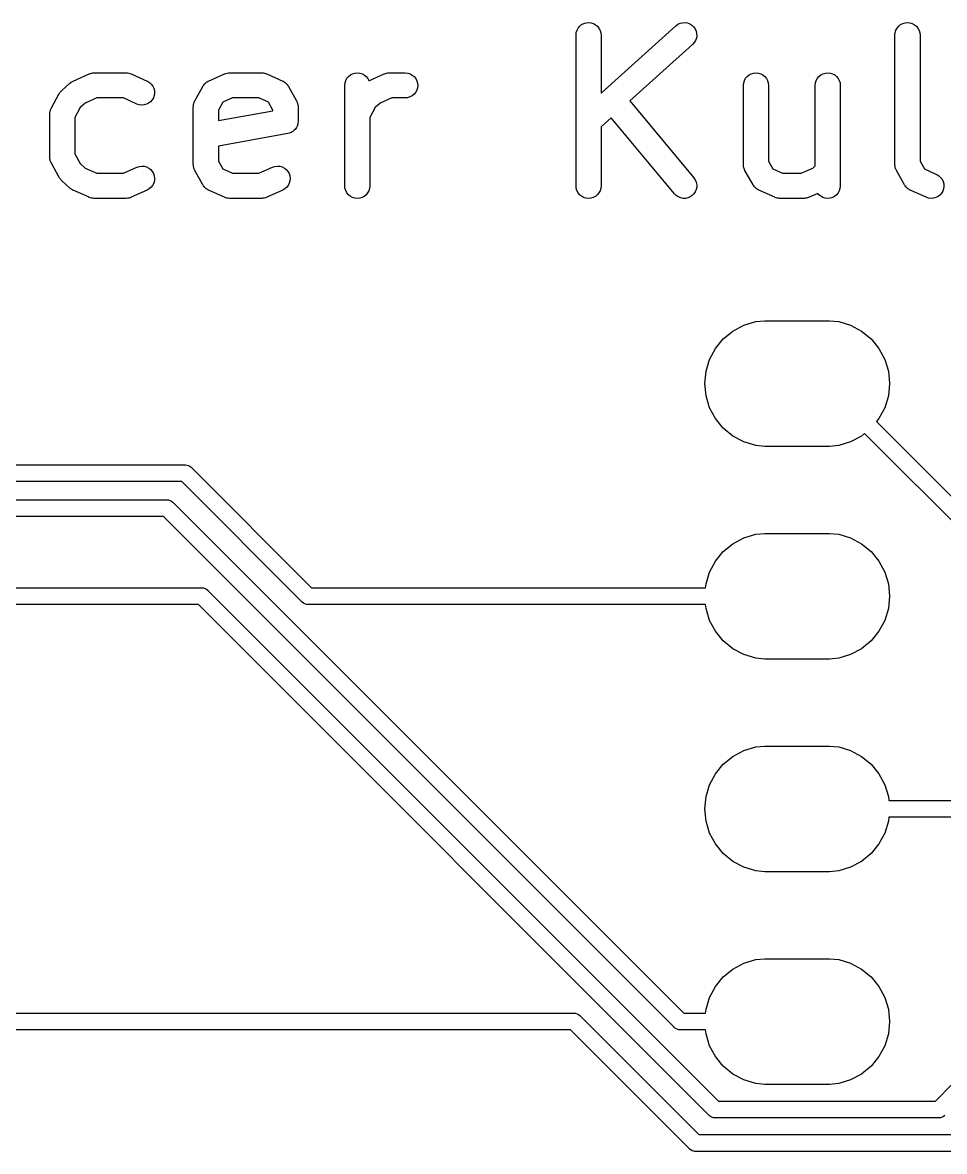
# Model space of a CAD drawing. Extents: x 69 to 174, y -100 to -50.
# Drawn here: x 141.12 to 152.13, y -63.02 to -49.54 of the extents above; entities that cross this region are included whole.
import ezdxf

# ---------------------------------------------------------------- set-up
doc = ezdxf.new("R2010")
doc.units = 0
doc.layers.add('BLACK', color=7, linetype='CONTINUOUS')

msp = doc.modelspace()

# ---------------------------------------------------------------- linework, layer by layer
at = {"layer": 'BLACK', "linetype": 'CONTINUOUS'}
for p, q in [((147.738, -49.6282), (147.752, -49.6025)), ((147.752, -49.6025), (147.771, -49.5801)), ((147.771, -49.5801), (147.793, -49.5618)), ((147.793, -49.5618), (147.819, -49.5482)), ((147.819, -49.5482), (147.847, -49.5399)), ((147.847, -49.5399), (147.877, -49.5373)), ((147.877, -49.5373), (147.906, -49.5403)), ((147.906, -49.5403), (147.934, -49.549)), ((147.934, -49.549), (147.959, -49.5629)), ((147.959, -49.5629), (147.982, -49.5816)), ((147.982, -49.5816), (148, -49.6043)), ((148, -49.6043), (148.014, -49.6301)), ((148.026, -50.3791), (148.918, -49.5758)), ((148.918, -49.5758), (148.92, -49.5744)), ((148.92, -49.5744), (148.943, -49.5574)), ((148.943, -49.5574), (148.97, -49.5453)), ((148.97, -49.5453), (148.999, -49.5386)), ((148.999, -49.5386), (149.028, -49.5376)), ((149.028, -49.5376), (149.057, -49.5423)), ((149.057, -49.5423), (149.084, -49.5525)), ((149.084, -49.5525), (149.109, -49.5678)), ((149.109, -49.5678), (149.131, -49.5877)), ((149.131, -49.5877), (149.148, -49.6114)), ((149.148, -49.6114), (149.16, -49.638)), ((151.547, -49.6282), (151.561, -49.6025)), ((151.561, -49.6025), (151.58, -49.5801)), ((151.58, -49.5801), (151.603, -49.5618)), ((151.603, -49.5618), (151.629, -49.5482)), ((151.629, -49.5482), (151.657, -49.5399)), ((151.657, -49.5399), (151.686, -49.5373)), ((151.686, -49.5373), (151.715, -49.5403)), ((151.715, -49.5403), (151.743, -49.549)), ((151.743, -49.549), (151.769, -49.5629)), ((151.769, -49.5629), (151.791, -49.5816)), ((151.791, -49.5816), (151.81, -49.6043)), ((151.81, -49.6043), (151.824, -49.6301)), ((147.726, -49.6852), (147.729, -49.6561)), ((147.726, -49.6873), (147.726, -49.6852)), ((147.726, -51.4873), (147.726, -49.6873)), ((147.729, -49.6561), (147.738, -49.6282)), ((148.014, -49.6301), (148.023, -49.6581)), ((148.023, -49.6581), (148.026, -49.6873)), ((148.026, -49.6873), (148.026, -50.3791)), ((149.164, -49.7246), (149.154, -49.7521)), ((149.16, -49.638), (149.167, -49.6664)), ((149.168, -49.6957), (149.164, -49.7246)), ((149.167, -49.6664), (149.168, -49.6957)), ((151.535, -49.6852), (151.538, -49.6561)), ((151.535, -49.6873), (151.535, -49.6852)), ((151.535, -51.2301), (151.535, -49.6873)), ((151.538, -49.6561), (151.547, -49.6282)), ((151.824, -49.6301), (151.832, -49.6581)), ((151.832, -49.6581), (151.835, -49.6873)), ((151.835, -49.6873), (151.835, -51.1913)), ((149.119, -49.7988), (148.369, -50.4736)), ((149.138, -49.7772), (149.119, -49.7988)), ((149.154, -49.7521), (149.138, -49.7772)), ((141.719, -50.2362), (141.909, -50.1505)), ((141.909, -50.1505), (141.911, -50.1497)), ((141.911, -50.1497), (141.912, -50.1492)), ((141.912, -50.1492), (141.914, -50.1486)), ((141.914, -50.1486), (141.926, -50.1448)), ((141.926, -50.1448), (141.939, -50.1407)), ((141.939, -50.1407), (141.94, -50.1405)), ((141.94, -50.1405), (141.942, -50.1401)), ((141.942, -50.1401), (141.955, -50.1388)), ((141.955, -50.1388), (141.968, -50.1373)), ((141.968, -50.1373), (141.969, -50.1374)), ((141.969, -50.1374), (141.971, -50.1373)), ((141.971, -50.1373), (142.352, -50.1373)), ((142.352, -50.1373), (142.354, -50.1373)), ((142.354, -50.1373), (142.355, -50.1375)), ((142.355, -50.1375), (142.356, -50.1374)), ((142.356, -50.1374), (142.37, -50.1391)), ((142.37, -50.1391), (142.383, -50.1406)), ((142.383, -50.1406), (142.384, -50.141)), ((142.384, -50.141), (142.386, -50.1411)), ((142.386, -50.1411), (142.398, -50.1454)), ((142.398, -50.1454), (142.411, -50.1494)), ((142.411, -50.1494), (142.412, -50.1501)), ((142.412, -50.1501), (142.413, -50.1505)), ((142.413, -50.1505), (142.604, -50.2362)), ((143.338, -50.2362), (143.528, -50.1505)), ((143.528, -50.1505), (143.53, -50.1497)), ((143.53, -50.1497), (143.531, -50.1492)), ((143.531, -50.1492), (143.533, -50.1486)), ((143.533, -50.1486), (143.545, -50.1448)), ((143.545, -50.1448), (143.558, -50.1407)), ((143.558, -50.1407), (143.559, -50.1405)), ((143.559, -50.1405), (143.561, -50.1401)), ((143.561, -50.1401), (143.574, -50.1388)), ((143.574, -50.1388), (143.587, -50.1373)), ((143.587, -50.1373), (143.588, -50.1374)), ((143.588, -50.1374), (143.59, -50.1373)), ((143.59, -50.1373), (143.971, -50.1373)), ((143.971, -50.1373), (143.973, -50.1373)), ((143.973, -50.1373), (143.974, -50.1375)), ((143.974, -50.1375), (143.976, -50.1374)), ((143.976, -50.1374), (143.989, -50.1391)), ((143.989, -50.1391), (144.002, -50.1406)), ((144.002, -50.1406), (144.003, -50.141)), ((144.003, -50.141), (144.005, -50.1411)), ((144.005, -50.1411), (144.017, -50.1454)), ((144.017, -50.1454), (144.03, -50.1494)), ((144.03, -50.1494), (144.031, -50.1501)), ((144.031, -50.1501), (144.032, -50.1505)), ((144.032, -50.1505), (144.223, -50.2362)), ((145.031, -50.1618), (145.057, -50.1482)), ((145.057, -50.1482), (145.086, -50.1399)), ((145.086, -50.1399), (145.115, -50.1373)), ((145.115, -50.1373), (145.144, -50.1403)), ((145.144, -50.1403), (145.172, -50.149)), ((145.172, -50.149), (145.197, -50.1629)), ((145.253, -50.2316), (145.433, -50.1505)), ((145.433, -50.1505), (145.435, -50.1497)), ((145.435, -50.1497), (145.436, -50.1492)), ((145.436, -50.1492), (145.437, -50.1486)), ((145.437, -50.1486), (145.45, -50.1448)), ((145.45, -50.1448), (145.463, -50.1407)), ((145.463, -50.1407), (145.464, -50.1405)), ((145.464, -50.1405), (145.465, -50.1401)), ((145.465, -50.1401), (145.479, -50.1388)), ((145.479, -50.1388), (145.492, -50.1373)), ((145.492, -50.1373), (145.493, -50.1374)), ((145.493, -50.1374), (145.495, -50.1373)), ((145.495, -50.1373), (145.685, -50.1373)), ((145.685, -50.1373), (145.687, -50.1373)), ((145.687, -50.1373), (145.716, -50.1406)), ((145.716, -50.1406), (145.744, -50.1494)), ((145.744, -50.1494), (145.77, -50.1635)), ((149.793, -50.1618), (149.819, -50.1482)), ((149.819, -50.1482), (149.847, -50.1399)), ((149.847, -50.1399), (149.877, -50.1373)), ((149.877, -50.1373), (149.906, -50.1403)), ((149.906, -50.1403), (149.934, -50.149)), ((149.934, -50.149), (149.959, -50.1629)), ((150.651, -50.1618), (150.676, -50.1482)), ((150.676, -50.1482), (150.705, -50.1399)), ((150.705, -50.1399), (150.734, -50.1373)), ((150.734, -50.1373), (150.763, -50.1403)), ((150.763, -50.1403), (150.791, -50.149)), ((150.791, -50.149), (150.817, -50.1629)), ((141.585, -50.3472), (141.68, -50.2615)), ((141.68, -50.2615), (141.682, -50.2601)), ((141.682, -50.2601), (141.688, -50.2557)), ((141.688, -50.2557), (141.693, -50.2508)), ((141.693, -50.2508), (141.7, -50.2472)), ((141.7, -50.2472), (141.705, -50.2431)), ((141.705, -50.2431), (141.712, -50.24)), ((141.712, -50.24), (141.719, -50.2362)), ((142.604, -50.2362), (142.606, -50.2371)), ((142.606, -50.2371), (142.631, -50.252)), ((142.631, -50.252), (142.653, -50.2715)), ((142.653, -50.2715), (142.67, -50.2949)), ((143.272, -50.2931), (143.279, -50.2839)), ((143.279, -50.2839), (143.286, -50.2745)), ((143.286, -50.2745), (143.288, -50.2724)), ((143.288, -50.2724), (143.29, -50.27)), ((143.29, -50.27), (143.299, -50.2624)), ((143.299, -50.2624), (143.308, -50.2544)), ((143.308, -50.2544), (143.31, -50.2528)), ((143.31, -50.2528), (143.312, -50.2508)), ((143.312, -50.2508), (143.322, -50.245)), ((143.322, -50.245), (143.332, -50.2388)), ((143.332, -50.2388), (143.335, -50.2377)), ((143.335, -50.2377), (143.338, -50.2362)), ((144.223, -50.2362), (144.225, -50.2371)), ((144.225, -50.2371), (144.227, -50.2386)), ((144.227, -50.2386), (144.23, -50.2398)), ((144.23, -50.2398), (144.24, -50.2461)), ((144.24, -50.2461), (144.25, -50.252)), ((144.25, -50.252), (144.252, -50.254)), ((144.252, -50.254), (144.255, -50.2557)), ((144.255, -50.2557), (144.263, -50.2638)), ((144.263, -50.2638), (144.272, -50.2715)), ((144.272, -50.2715), (144.274, -50.2739)), ((144.274, -50.2739), (144.276, -50.2761)), ((144.276, -50.2761), (144.282, -50.2856)), ((144.282, -50.2856), (144.289, -50.2949)), ((144.964, -50.2852), (144.967, -50.2561)), ((144.964, -50.2873), (144.964, -50.2852)), ((144.967, -50.2561), (144.976, -50.2282)), ((144.976, -50.2282), (144.99, -50.2025)), ((144.99, -50.2025), (145.009, -50.1801)), ((145.009, -50.1801), (145.031, -50.1618)), ((145.197, -50.1629), (145.22, -50.1816)), ((145.22, -50.1816), (145.239, -50.2043)), ((145.239, -50.2043), (145.252, -50.2301)), ((145.252, -50.2301), (145.253, -50.2316)), ((145.77, -50.1635), (145.792, -50.1823)), ((145.792, -50.1823), (145.811, -50.2052)), ((145.811, -50.2052), (145.824, -50.2311)), ((145.824, -50.2311), (145.832, -50.2592)), ((145.832, -50.2592), (145.835, -50.2883)), ((149.726, -50.2852), (149.729, -50.2561)), ((149.726, -50.2873), (149.726, -50.2852)), ((149.729, -50.2561), (149.738, -50.2282)), ((149.738, -50.2282), (149.752, -50.2025)), ((149.752, -50.2025), (149.771, -50.1801)), ((149.771, -50.1801), (149.793, -50.1618)), ((149.959, -50.1629), (149.982, -50.1816)), ((149.982, -50.1816), (150, -50.2043)), ((150, -50.2043), (150.014, -50.2301)), ((150.014, -50.2301), (150.023, -50.2582)), ((150.023, -50.2582), (150.026, -50.2873)), ((150.583, -50.2852), (150.586, -50.2561)), ((150.583, -50.2873), (150.583, -50.2852)), ((150.586, -50.2561), (150.595, -50.2282)), ((150.595, -50.2282), (150.609, -50.2025)), ((150.609, -50.2025), (150.628, -50.1801)), ((150.628, -50.1801), (150.651, -50.1618)), ((150.817, -50.1629), (150.839, -50.1816)), ((150.839, -50.1816), (150.858, -50.2043)), ((150.858, -50.2043), (150.871, -50.2301)), ((150.871, -50.2301), (150.88, -50.2582)), ((150.88, -50.2582), (150.883, -50.2873)), ((141.459, -50.5573), (141.554, -50.3859)), ((141.554, -50.3859), (141.555, -50.384)), ((141.555, -50.384), (141.56, -50.3766)), ((141.56, -50.3766), (141.565, -50.3688)), ((141.565, -50.3688), (141.569, -50.3647)), ((141.569, -50.3647), (141.572, -50.3602)), ((141.572, -50.3602), (141.579, -50.3539)), ((141.579, -50.3539), (141.585, -50.3472)), ((142.67, -50.2949), (142.683, -50.3213)), ((142.688, -50.4078), (142.679, -50.4355)), ((142.683, -50.3213), (142.69, -50.3496)), ((142.692, -50.3788), (142.688, -50.4078)), ((142.69, -50.3496), (142.692, -50.3788)), ((143.173, -50.4716), (143.268, -50.3002)), ((143.268, -50.3002), (143.269, -50.2983)), ((143.269, -50.2983), (143.271, -50.2959)), ((143.271, -50.2959), (143.272, -50.2931)), ((144.289, -50.2949), (144.291, -50.2976)), ((144.291, -50.2976), (144.292, -50.3002)), ((144.292, -50.3002), (144.388, -50.4716)), ((144.964, -51.4873), (144.964, -50.2873)), ((145.768, -50.4122), (145.742, -50.426)), ((145.791, -50.3937), (145.768, -50.4122)), ((145.809, -50.3712), (145.791, -50.3937)), ((145.823, -50.3454), (145.809, -50.3712)), ((145.832, -50.3174), (145.823, -50.3454)), ((145.835, -50.2883), (145.832, -50.3174)), ((149.726, -51.2301), (149.726, -50.2873)), ((150.026, -50.2873), (150.026, -51.1913)), ((150.583, -51.2491), (150.583, -50.2873)), ((150.883, -50.2873), (150.883, -51.4873)), ((141.804, -50.5535), (141.74, -50.669)), ((141.863, -50.5002), (141.804, -50.5535)), ((142.003, -50.4373), (141.863, -50.5002)), ((142.32, -50.4373), (142.003, -50.4373)), ((142.481, -50.5098), (142.32, -50.4373)), ((142.508, -50.5191), (142.481, -50.5098)), ((142.537, -50.5229), (142.508, -50.5191)), ((142.567, -50.521), (142.537, -50.5229)), ((142.595, -50.5134), (142.567, -50.521)), ((142.621, -50.5005), (142.595, -50.5134)), ((142.644, -50.4828), (142.621, -50.5005)), ((142.664, -50.4608), (142.644, -50.4828)), ((142.679, -50.4355), (142.664, -50.4608)), ((143.154, -50.5423), (143.155, -50.5347)), ((143.154, -50.5444), (143.154, -50.5423)), ((143.154, -51.2301), (143.154, -50.5444)), ((143.155, -50.527), (143.157, -50.5202)), ((143.155, -50.5347), (143.155, -50.527)), ((143.157, -50.5132), (143.16, -50.5059)), ((143.157, -50.5202), (143.157, -50.5132)), ((143.16, -50.5059), (143.161, -50.4984)), ((143.161, -50.4984), (143.164, -50.492)), ((143.164, -50.492), (143.166, -50.4853)), ((143.166, -50.4853), (143.17, -50.4786)), ((143.17, -50.4786), (143.173, -50.4716)), ((143.506, -50.4894), (143.454, -50.5833)), ((143.622, -50.4373), (143.506, -50.4894)), ((143.939, -50.4373), (143.622, -50.4373)), ((144.054, -50.4894), (143.939, -50.4373)), ((144.106, -50.5833), (144.054, -50.4894)), ((144.388, -50.4716), (144.389, -50.4734)), ((144.389, -50.4734), (144.392, -50.4805)), ((144.392, -50.4805), (144.395, -50.4873)), ((144.395, -50.4873), (144.397, -50.494)), ((144.397, -50.494), (144.4, -50.5004)), ((144.4, -50.5004), (144.401, -50.508)), ((144.401, -50.508), (144.404, -50.5153)), ((144.404, -50.5153), (144.404, -50.5223)), ((144.404, -50.5223), (144.406, -50.5291)), ((144.406, -50.5291), (144.406, -50.5368)), ((144.406, -50.5368), (144.406, -50.5444)), ((144.406, -50.5444), (144.406, -50.7159)), ((145.328, -50.5535), (145.264, -50.669)), ((145.387, -50.5002), (145.328, -50.5535)), ((145.527, -50.4373), (145.387, -50.5002)), ((145.685, -50.4373), (145.527, -50.4373)), ((145.714, -50.4344), (145.685, -50.4373)), ((145.742, -50.426), (145.714, -50.4344)), ((148.369, -50.4736), (149.134, -51.3913)), ((141.44, -50.628), (141.441, -50.6204)), ((141.44, -50.6301), (141.44, -50.628)), ((141.44, -51.1444), (141.44, -50.6301)), ((141.441, -50.6128), (141.442, -50.6059)), ((141.441, -50.6204), (141.441, -50.6128)), ((141.442, -50.6059), (141.443, -50.599)), ((141.443, -50.599), (141.445, -50.5916)), ((141.445, -50.5916), (141.447, -50.5842)), ((141.447, -50.5842), (141.45, -50.5777)), ((141.45, -50.5777), (141.452, -50.5711)), ((141.452, -50.5711), (141.456, -50.5643)), ((141.456, -50.5643), (141.459, -50.5573)), ((141.74, -50.669), (141.74, -51.1056)), ((143.454, -50.5833), (143.454, -50.7079)), ((143.454, -50.7079), (144.106, -50.5904)), ((144.106, -50.5904), (144.106, -50.5833)), ((145.264, -50.669), (145.264, -51.4873)), ((148.146, -50.6744), (148.026, -50.7827)), ((148.903, -51.5833), (148.146, -50.6744)), ((144.36, -50.8241), (144.349, -50.8327)), ((144.361, -50.8235), (144.36, -50.8241)), ((144.37, -50.8124), (144.361, -50.823)), ((144.361, -50.823), (144.361, -50.8235)), ((144.379, -50.8019), (144.37, -50.8124)), ((144.38, -50.8012), (144.379, -50.8019)), ((144.387, -50.7885), (144.38, -50.8006)), ((144.38, -50.8006), (144.38, -50.8012)), ((144.394, -50.7764), (144.387, -50.7885)), ((144.399, -50.7617), (144.394, -50.7749)), ((144.394, -50.7749), (144.394, -50.7756)), ((144.394, -50.7756), (144.394, -50.7764)), ((144.403, -50.7486), (144.399, -50.7617)), ((144.405, -50.7332), (144.403, -50.747)), ((144.403, -50.747), (144.403, -50.7478)), ((144.403, -50.7478), (144.403, -50.7486)), ((144.406, -50.7195), (144.405, -50.7332)), ((144.406, -50.7159), (144.406, -50.718)), ((144.406, -50.718), (144.406, -50.7187)), ((144.406, -50.7187), (144.406, -50.7195)), ((148.026, -50.7827), (148.026, -51.4873)), ((144.283, -50.8635), (143.454, -51.0127)), ((144.284, -50.8633), (144.283, -50.8635)), ((144.285, -50.8632), (144.284, -50.8633)), ((144.298, -50.8593), (144.285, -50.8632)), ((144.311, -50.8555), (144.298, -50.8593)), ((144.312, -50.8552), (144.311, -50.8555)), ((144.313, -50.8549), (144.312, -50.8552)), ((144.325, -50.8485), (144.313, -50.8549)), ((144.337, -50.8422), (144.325, -50.8485)), ((144.338, -50.8417), (144.337, -50.8422)), ((144.339, -50.8414), (144.338, -50.8417)), ((144.349, -50.8327), (144.339, -50.8414)), ((143.454, -51.0127), (143.454, -51.1913)), ((141.441, -51.1521), (141.44, -51.1444)), ((141.441, -51.1597), (141.441, -51.1521)), ((141.442, -51.1666), (141.441, -51.1597)), ((141.443, -51.1736), (141.442, -51.1666)), ((141.445, -51.1809), (141.443, -51.1736)), ((141.446, -51.1884), (141.445, -51.1809)), ((141.449, -51.1949), (141.446, -51.1884)), ((141.451, -51.2016), (141.449, -51.1949)), ((141.455, -51.2084), (141.451, -51.2016)), ((141.458, -51.2154), (141.455, -51.2084)), ((141.459, -51.2173), (141.458, -51.2154)), ((141.554, -51.3887), (141.459, -51.2173)), ((141.74, -51.1056), (141.804, -51.2211)), ((141.804, -51.2211), (141.863, -51.2744)), ((143.155, -51.2378), (143.154, -51.2301)), ((143.454, -51.1913), (143.506, -51.2852)), ((149.726, -51.2378), (149.726, -51.2301)), ((150.026, -51.1913), (150.078, -51.2852)), ((151.536, -51.2378), (151.535, -51.2301)), ((151.835, -51.1913), (151.887, -51.2852)), ((141.863, -51.2744), (142.003, -51.3373)), ((142.003, -51.3373), (142.32, -51.3373)), ((142.32, -51.3373), (142.481, -51.2648)), ((142.481, -51.2648), (142.483, -51.2639)), ((142.483, -51.2639), (142.51, -51.255)), ((142.51, -51.255), (142.539, -51.2516)), ((142.539, -51.2516), (142.569, -51.2539)), ((142.569, -51.2539), (142.597, -51.2619)), ((142.597, -51.2619), (142.623, -51.2752)), ((142.623, -51.2752), (142.646, -51.2933)), ((142.646, -51.2933), (142.665, -51.3155)), ((142.665, -51.3155), (142.679, -51.341)), ((142.679, -51.341), (142.689, -51.3688)), ((143.155, -51.2454), (143.155, -51.2378)), ((143.156, -51.2523), (143.155, -51.2454)), ((143.157, -51.2593), (143.156, -51.2523)), ((143.159, -51.2666), (143.157, -51.2593)), ((143.161, -51.2741), (143.159, -51.2666)), ((143.163, -51.2806), (143.161, -51.2741)), ((143.165, -51.2873), (143.163, -51.2806)), ((143.169, -51.2941), (143.165, -51.2873)), ((143.172, -51.3011), (143.169, -51.2941)), ((143.173, -51.303), (143.172, -51.3011)), ((143.268, -51.4744), (143.173, -51.303)), ((143.506, -51.2852), (143.622, -51.3373)), ((143.622, -51.3373), (143.939, -51.3373)), ((143.939, -51.3373), (144.1, -51.2648)), ((144.1, -51.2648), (144.102, -51.2639)), ((144.102, -51.2639), (144.129, -51.255)), ((144.129, -51.255), (144.159, -51.2516)), ((144.159, -51.2516), (144.188, -51.2539)), ((144.188, -51.2539), (144.216, -51.2619)), ((144.216, -51.2619), (144.242, -51.2752)), ((144.242, -51.2752), (144.265, -51.2933)), ((144.265, -51.2933), (144.284, -51.3155)), ((144.284, -51.3155), (144.298, -51.341)), ((144.298, -51.341), (144.308, -51.3688)), ((149.726, -51.2454), (149.726, -51.2378)), ((149.728, -51.2523), (149.726, -51.2454)), ((149.728, -51.2593), (149.728, -51.2523)), ((149.731, -51.2666), (149.728, -51.2593)), ((149.732, -51.2741), (149.731, -51.2666)), ((149.735, -51.2806), (149.732, -51.2741)), ((149.737, -51.2873), (149.735, -51.2806)), ((149.74, -51.2941), (149.737, -51.2873)), ((149.743, -51.3011), (149.74, -51.2941)), ((149.744, -51.303), (149.743, -51.3011)), ((149.84, -51.4744), (149.744, -51.303)), ((150.078, -51.2852), (150.193, -51.3373)), ((150.193, -51.3373), (150.415, -51.3373)), ((150.415, -51.3373), (150.555, -51.2744)), ((150.555, -51.2744), (150.583, -51.2491)), ((151.536, -51.2454), (151.536, -51.2378)), ((151.537, -51.2523), (151.536, -51.2454)), ((151.538, -51.2593), (151.537, -51.2523)), ((151.54, -51.2666), (151.538, -51.2593)), ((151.542, -51.2741), (151.54, -51.2666)), ((151.544, -51.2806), (151.542, -51.2741)), ((151.546, -51.2873), (151.544, -51.2806)), ((151.55, -51.2941), (151.546, -51.2873)), ((151.553, -51.3011), (151.55, -51.2941)), ((151.554, -51.303), (151.553, -51.3011)), ((151.649, -51.4744), (151.554, -51.303)), ((151.887, -51.2852), (152.032, -51.3505)), ((152.032, -51.3505), (152.034, -51.3514)), ((152.034, -51.3514), (152.059, -51.3663)), ((141.559, -51.3962), (141.554, -51.3887)), ((141.564, -51.4041), (141.559, -51.3962)), ((141.567, -51.4082), (141.564, -51.4041)), ((141.571, -51.4128), (141.567, -51.4082)), ((141.577, -51.4191), (141.571, -51.4128)), ((141.583, -51.4259), (141.577, -51.4191)), ((141.585, -51.4274), (141.583, -51.4259)), ((141.68, -51.5131), (141.585, -51.4274)), ((142.669, -51.4814), (142.651, -51.5046)), ((142.682, -51.4553), (142.669, -51.4814)), ((142.69, -51.427), (142.682, -51.4553)), ((142.689, -51.3688), (142.692, -51.3978)), ((142.692, -51.3978), (142.69, -51.427)), ((143.27, -51.4769), (143.268, -51.4744)), ((143.271, -51.4797), (143.27, -51.4769)), ((143.278, -51.4889), (143.271, -51.4797)), ((143.285, -51.4985), (143.278, -51.4889)), ((143.287, -51.5006), (143.285, -51.4985)), ((144.288, -51.4814), (144.27, -51.5046)), ((144.301, -51.4553), (144.288, -51.4814)), ((144.309, -51.427), (144.301, -51.4553)), ((144.308, -51.3688), (144.311, -51.3978)), ((144.311, -51.3978), (144.309, -51.427)), ((144.966, -51.5164), (144.964, -51.4873)), ((145.264, -51.4894), (145.26, -51.5185)), ((145.264, -51.4873), (145.264, -51.4894)), ((147.728, -51.5164), (147.726, -51.4873)), ((148.026, -51.4894), (148.022, -51.5185)), ((148.026, -51.4873), (148.026, -51.4894)), ((149.134, -51.3913), (149.135, -51.3929)), ((149.135, -51.3929), (149.151, -51.4173)), ((149.151, -51.4173), (149.162, -51.4444)), ((149.162, -51.4444), (149.168, -51.4732)), ((149.168, -51.4732), (149.168, -51.5024)), ((149.841, -51.4769), (149.84, -51.4744)), ((149.843, -51.4797), (149.841, -51.4769)), ((149.85, -51.4889), (149.843, -51.4797)), ((149.856, -51.4985), (149.85, -51.4889)), ((149.858, -51.5006), (149.856, -51.4985)), ((150.883, -51.4894), (150.879, -51.5185)), ((150.883, -51.4873), (150.883, -51.4894)), ((151.651, -51.4769), (151.649, -51.4744)), ((151.652, -51.4797), (151.651, -51.4769)), ((151.659, -51.4889), (151.652, -51.4797)), ((151.666, -51.4985), (151.659, -51.4889)), ((151.668, -51.5006), (151.666, -51.4985)), ((152.059, -51.3663), (152.081, -51.3858)), ((152.081, -51.3858), (152.099, -51.4092)), ((152.099, -51.4092), (152.112, -51.4356)), ((152.112, -51.4356), (152.119, -51.4639)), ((152.121, -51.4931), (152.117, -51.5221)), ((152.119, -51.4639), (152.121, -51.4931)), ((141.686, -51.5175), (141.68, -51.5131)), ((141.692, -51.5226), (141.686, -51.5175)), ((141.698, -51.5262), (141.692, -51.5226)), ((141.704, -51.5304), (141.698, -51.5262)), ((141.71, -51.5336), (141.704, -51.5304)), ((141.717, -51.5375), (141.71, -51.5336)), ((141.719, -51.5384), (141.717, -51.5375)), ((141.909, -51.6241), (141.719, -51.5384)), ((141.91, -51.6245), (141.909, -51.6241)), ((141.912, -51.6252), (141.91, -51.6245)), ((141.924, -51.6292), (141.912, -51.6252)), ((141.937, -51.6334), (141.924, -51.6292)), ((141.938, -51.6336), (141.937, -51.6334)), ((141.94, -51.634), (141.938, -51.6336)), ((141.953, -51.6355), (141.94, -51.634)), ((142.381, -51.6344), (142.368, -51.6357)), ((142.382, -51.634), (142.381, -51.6344)), ((142.383, -51.6339), (142.382, -51.634)), ((142.396, -51.6298), (142.383, -51.6339)), ((142.409, -51.626), (142.396, -51.6298)), ((142.41, -51.6253), (142.409, -51.626)), ((142.411, -51.6249), (142.41, -51.6253)), ((142.413, -51.6241), (142.411, -51.6249)), ((142.604, -51.5384), (142.413, -51.6241)), ((142.629, -51.5238), (142.604, -51.5384)), ((142.651, -51.5046), (142.629, -51.5238)), ((143.289, -51.503), (143.287, -51.5006)), ((143.298, -51.5108), (143.289, -51.503)), ((143.306, -51.5189), (143.298, -51.5108)), ((143.308, -51.5205), (143.306, -51.5189)), ((143.311, -51.5226), (143.308, -51.5205)), ((143.321, -51.5285), (143.311, -51.5226)), ((143.33, -51.5348), (143.321, -51.5285)), ((143.333, -51.5359), (143.33, -51.5348)), ((143.336, -51.5375), (143.333, -51.5359)), ((143.338, -51.5384), (143.336, -51.5375)), ((143.528, -51.6241), (143.338, -51.5384)), ((143.53, -51.6245), (143.528, -51.6241)), ((143.531, -51.6252), (143.53, -51.6245)), ((143.543, -51.6292), (143.531, -51.6252)), ((143.556, -51.6334), (143.543, -51.6292)), ((143.557, -51.6336), (143.556, -51.6334)), ((143.559, -51.634), (143.557, -51.6336)), ((143.572, -51.6355), (143.559, -51.634)), ((144, -51.6344), (143.987, -51.6357)), ((144.001, -51.634), (144, -51.6344)), ((144.003, -51.6339), (144.001, -51.634)), ((144.015, -51.6298), (144.003, -51.6339)), ((144.028, -51.626), (144.015, -51.6298)), ((144.029, -51.6253), (144.028, -51.626)), ((144.03, -51.6249), (144.029, -51.6253)), ((144.032, -51.6241), (144.03, -51.6249)), ((144.223, -51.5384), (144.032, -51.6241)), ((144.248, -51.5238), (144.223, -51.5384)), ((144.27, -51.5046), (144.248, -51.5238)), ((144.975, -51.5444), (144.966, -51.5164)), ((144.989, -51.5703), (144.975, -51.5444)), ((145.007, -51.593), (144.989, -51.5703)), ((145.03, -51.6116), (145.007, -51.593)), ((145.055, -51.6256), (145.03, -51.6116)), ((145.083, -51.6342), (145.055, -51.6256)), ((145.113, -51.6373), (145.083, -51.6342)), ((145.142, -51.6346), (145.113, -51.6373)), ((145.17, -51.6264), (145.142, -51.6346)), ((145.196, -51.6128), (145.17, -51.6264)), ((145.219, -51.5945), (145.196, -51.6128)), ((145.237, -51.572), (145.219, -51.5945)), ((145.251, -51.5464), (145.237, -51.572)), ((145.26, -51.5185), (145.251, -51.5464)), ((147.737, -51.5444), (147.728, -51.5164)), ((147.751, -51.5703), (147.737, -51.5444)), ((147.769, -51.593), (147.751, -51.5703)), ((147.792, -51.6116), (147.769, -51.593)), ((147.817, -51.6256), (147.792, -51.6116)), ((147.845, -51.6342), (147.817, -51.6256)), ((147.874, -51.6373), (147.845, -51.6342)), ((147.904, -51.6346), (147.874, -51.6373)), ((147.932, -51.6264), (147.904, -51.6346)), ((147.958, -51.6128), (147.932, -51.6264)), ((147.98, -51.5945), (147.958, -51.6128)), ((147.999, -51.572), (147.98, -51.5945)), ((148.013, -51.5464), (147.999, -51.572)), ((148.022, -51.5185), (148.013, -51.5464)), ((148.924, -51.6039), (148.903, -51.5833)), ((148.948, -51.62), (148.924, -51.6039)), ((148.976, -51.631), (148.948, -51.62)), ((149.004, -51.6366), (148.976, -51.631)), ((149.062, -51.6307), (149.034, -51.6365)), ((149.089, -51.6195), (149.062, -51.6307)), ((149.114, -51.6032), (149.089, -51.6195)), ((149.134, -51.5825), (149.114, -51.6032)), ((149.151, -51.5582), (149.134, -51.5825)), ((149.162, -51.5311), (149.151, -51.5582)), ((149.168, -51.5024), (149.162, -51.5311)), ((149.86, -51.503), (149.858, -51.5006)), ((149.869, -51.5108), (149.86, -51.503)), ((149.877, -51.5189), (149.869, -51.5108)), ((149.88, -51.5205), (149.877, -51.5189)), ((149.882, -51.5226), (149.88, -51.5205)), ((149.892, -51.5285), (149.882, -51.5226)), ((149.902, -51.5348), (149.892, -51.5285)), ((149.905, -51.5359), (149.902, -51.5348)), ((149.907, -51.5375), (149.905, -51.5359)), ((149.909, -51.5384), (149.907, -51.5375)), ((150.1, -51.6241), (149.909, -51.5384)), ((150.101, -51.6245), (150.1, -51.6241)), ((150.102, -51.6252), (150.101, -51.6245)), ((150.115, -51.6292), (150.102, -51.6252)), ((150.127, -51.6334), (150.115, -51.6292)), ((150.129, -51.6336), (150.127, -51.6334)), ((150.13, -51.634), (150.129, -51.6336)), ((150.143, -51.6355), (150.13, -51.634)), ((150.476, -51.6344), (150.463, -51.6357)), ((150.477, -51.634), (150.476, -51.6344)), ((150.479, -51.6339), (150.477, -51.634)), ((150.491, -51.6298), (150.479, -51.6339)), ((150.504, -51.626), (150.491, -51.6298)), ((150.505, -51.6253), (150.504, -51.626)), ((150.507, -51.6249), (150.505, -51.6253)), ((150.509, -51.6241), (150.507, -51.6249)), ((150.613, -51.577), (150.509, -51.6241)), ((150.626, -51.593), (150.613, -51.577)), ((150.649, -51.6116), (150.626, -51.593)), ((150.675, -51.6256), (150.649, -51.6116)), ((150.703, -51.6342), (150.675, -51.6256)), ((150.732, -51.6373), (150.703, -51.6342)), ((150.761, -51.6346), (150.732, -51.6373)), ((150.789, -51.6264), (150.761, -51.6346)), ((150.815, -51.6128), (150.789, -51.6264)), ((150.838, -51.5945), (150.815, -51.6128)), ((150.856, -51.572), (150.838, -51.5945)), ((150.871, -51.5464), (150.856, -51.572)), ((150.879, -51.5185), (150.871, -51.5464)), ((151.67, -51.503), (151.668, -51.5006)), ((151.678, -51.5108), (151.67, -51.503)), ((151.687, -51.5189), (151.678, -51.5108)), ((151.689, -51.5205), (151.687, -51.5189)), ((151.692, -51.5226), (151.689, -51.5205)), ((151.702, -51.5285), (151.692, -51.5226)), ((151.711, -51.5348), (151.702, -51.5285)), ((151.714, -51.5359), (151.711, -51.5348)), ((151.717, -51.5375), (151.714, -51.5359)), ((151.719, -51.5384), (151.717, -51.5375)), ((151.909, -51.6241), (151.719, -51.5384)), ((151.937, -51.6334), (151.909, -51.6241)), ((151.966, -51.6372), (151.937, -51.6334)), ((152.023, -51.6277), (151.995, -51.6353)), ((152.05, -51.6148), (152.023, -51.6277)), ((152.073, -51.597), (152.05, -51.6148)), ((152.092, -51.5751), (152.073, -51.597)), ((152.107, -51.5498), (152.092, -51.5751)), ((152.117, -51.5221), (152.107, -51.5498)), ((141.966, -51.6372), (141.953, -51.6355)), ((141.967, -51.6371), (141.966, -51.6372)), ((141.969, -51.6373), (141.967, -51.6371)), ((141.971, -51.6373), (141.969, -51.6373)), ((142.352, -51.6373), (141.971, -51.6373)), ((142.353, -51.6372), (142.352, -51.6373)), ((142.354, -51.6373), (142.353, -51.6372)), ((142.368, -51.6357), (142.354, -51.6373)), ((143.585, -51.6372), (143.572, -51.6355)), ((143.586, -51.6371), (143.585, -51.6372)), ((143.588, -51.6373), (143.586, -51.6371)), ((143.59, -51.6373), (143.588, -51.6373)), ((143.971, -51.6373), (143.59, -51.6373)), ((143.972, -51.6372), (143.971, -51.6373)), ((143.973, -51.6373), (143.972, -51.6372)), ((143.987, -51.6357), (143.973, -51.6373)), ((149.034, -51.6365), (149.004, -51.6366)), ((150.156, -51.6372), (150.143, -51.6355)), ((150.158, -51.6371), (150.156, -51.6372)), ((150.159, -51.6373), (150.158, -51.6371)), ((150.161, -51.6373), (150.159, -51.6373)), ((150.447, -51.6373), (150.161, -51.6373)), ((150.448, -51.6372), (150.447, -51.6373)), ((150.45, -51.6373), (150.448, -51.6372)), ((150.463, -51.6357), (150.45, -51.6373)), ((151.995, -51.6353), (151.966, -51.6372)), ((149.73, -53.1512), (149.872, -53.1083)), ((149.872, -53.1083), (149.982, -53.0974)), ((149.982, -53.0974), (150.754, -53.0974)), ((150.754, -53.0974), (150.864, -53.1083)), ((150.864, -53.1083), (151.006, -53.1512)), ((149.485, -53.3147), (149.6, -53.2209)), ((149.6, -53.2209), (149.73, -53.1512)), ((151.006, -53.1512), (151.136, -53.2209)), ((151.136, -53.2209), (151.251, -53.3147)), ((149.392, -53.429), (149.485, -53.3147)), ((151.251, -53.3147), (151.344, -53.429)), ((149.322, -53.5594), (149.392, -53.429)), ((151.344, -53.429), (151.414, -53.5594)), ((149.279, -53.7009), (149.322, -53.5594)), ((151.414, -53.5594), (151.457, -53.7009)), ((149.265, -53.848), (149.279, -53.7009)), ((151.457, -53.7009), (151.471, -53.848)), ((149.279, -53.9951), (149.265, -53.848)), ((151.471, -53.848), (151.457, -53.9951)), ((149.322, -54.1366), (149.279, -53.9951)), ((151.457, -53.9951), (151.414, -54.1366)), ((149.392, -54.267), (149.322, -54.1366)), ((151.414, -54.1366), (151.344, -54.267)), ((149.485, -54.3813), (149.392, -54.267)), ((151.344, -54.267), (151.314, -54.3036)), ((151.314, -54.3036), (155.407, -58.3962)), ((149.6, -54.4751), (149.485, -54.3813)), ((151.173, -54.445), (151.136, -54.4751)), ((155.291, -58.5634), (151.173, -54.445)), ((149.73, -54.5448), (149.6, -54.4751)), ((149.872, -54.5877), (149.73, -54.5448)), ((149.982, -54.5986), (149.872, -54.5877)), ((150.754, -54.5986), (149.982, -54.5986)), ((150.864, -54.5877), (150.754, -54.5986)), ((151.006, -54.5448), (150.864, -54.5877)), ((151.136, -54.4751), (151.006, -54.5448)), ((132.399, -54.82), (143.053, -54.82)), ((143.053, -54.82), (143.058, -54.8195)), ((143.058, -54.8195), (143.063, -54.82)), ((143.063, -54.82), (143.063, -54.82)), ((143.063, -54.82), (143.078, -54.8214)), ((143.078, -54.8214), (143.096, -54.8272)), ((143.096, -54.8272), (143.114, -54.8365)), ((143.114, -54.8365), (143.129, -54.8489)), ((143.129, -54.8489), (143.132, -54.8528)), ((143.132, -54.8528), (144.567, -56.288)), ((143.017, -55.02), (132.362, -55.02)), ((144.452, -56.4552), (143.017, -55.02)), ((133.757, -55.2374), (142.836, -55.2374)), ((142.836, -55.2374), (142.84, -55.2369)), ((142.84, -55.2369), (142.845, -55.2374)), ((142.845, -55.2374), (142.845, -55.2374)), ((142.845, -55.2374), (142.86, -55.2389)), ((142.86, -55.2389), (142.879, -55.2446)), ((142.879, -55.2446), (142.896, -55.2539)), ((142.896, -55.2539), (142.911, -55.2664)), ((142.911, -55.2664), (142.915, -55.2702)), ((142.915, -55.2702), (149.012, -61.368)), ((142.799, -55.4374), (133.794, -55.4374)), ((148.897, -61.5352), (142.799, -55.4374)), ((149.73, -55.6912), (149.872, -55.6483)), ((149.872, -55.6483), (149.982, -55.6374)), ((149.982, -55.6374), (150.754, -55.6374)), ((150.754, -55.6374), (150.864, -55.6483)), ((150.864, -55.6483), (151.006, -55.6912)), ((149.485, -55.8547), (149.6, -55.7609)), ((149.6, -55.7609), (149.73, -55.6912)), ((151.006, -55.6912), (151.136, -55.7609)), ((151.136, -55.7609), (151.251, -55.8547)), ((149.392, -55.969), (149.485, -55.8547)), ((151.251, -55.8547), (151.344, -55.969)), ((149.322, -56.0994), (149.392, -55.969)), ((151.344, -55.969), (151.414, -56.0994)), ((149.279, -56.2409), (149.322, -56.0994)), ((151.414, -56.0994), (151.457, -56.2409)), ((136.222, -56.288), (143.251, -56.288)), ((143.251, -56.288), (143.256, -56.2875)), ((143.256, -56.2875), (143.261, -56.288)), ((143.261, -56.288), (143.261, -56.288)), ((143.261, -56.288), (143.276, -56.2894)), ((143.276, -56.2894), (143.294, -56.2952)), ((143.294, -56.2952), (143.312, -56.3045)), ((143.312, -56.3045), (143.327, -56.3169)), ((143.327, -56.3169), (143.33, -56.3208)), ((143.33, -56.3208), (149.428, -62.4186)), ((144.567, -56.288), (149.274, -56.288)), ((149.274, -56.288), (149.279, -56.2409)), ((151.457, -56.2409), (151.471, -56.388)), ((143.215, -56.488), (136.222, -56.488)), ((149.312, -62.5858), (143.215, -56.488)), ((144.455, -56.4591), (144.452, -56.4552)), ((144.47, -56.4715), (144.455, -56.4591)), ((144.488, -56.4808), (144.47, -56.4715)), ((144.506, -56.4866), (144.488, -56.4808)), ((144.526, -56.4885), (144.506, -56.4866)), ((144.531, -56.488), (144.526, -56.4885)), ((149.274, -56.488), (144.531, -56.488)), ((149.279, -56.5351), (149.274, -56.488)), ((151.471, -56.388), (151.457, -56.5351)), ((149.322, -56.6766), (149.279, -56.5351)), ((151.457, -56.5351), (151.414, -56.6766)), ((149.392, -56.807), (149.322, -56.6766)), ((151.414, -56.6766), (151.344, -56.807)), ((149.485, -56.9213), (149.392, -56.807)), ((151.344, -56.807), (151.251, -56.9213)), ((149.6, -57.0151), (149.485, -56.9213)), ((149.73, -57.0848), (149.6, -57.0151)), ((151.136, -57.0151), (151.006, -57.0848)), ((151.251, -56.9213), (151.136, -57.0151)), ((149.872, -57.1277), (149.73, -57.0848)), ((149.982, -57.1386), (149.872, -57.1277)), ((150.754, -57.1386), (149.982, -57.1386)), ((150.864, -57.1277), (150.754, -57.1386)), ((151.006, -57.0848), (150.864, -57.1277)), ((149.6, -58.3009), (149.73, -58.2312)), ((149.73, -58.2312), (149.872, -58.1883)), ((149.872, -58.1883), (149.982, -58.1774)), ((149.982, -58.1774), (150.754, -58.1774)), ((150.754, -58.1774), (150.864, -58.1883)), ((150.864, -58.1883), (151.006, -58.2312)), ((151.006, -58.2312), (151.136, -58.3009)), ((149.485, -58.3947), (149.6, -58.3009)), ((151.136, -58.3009), (151.251, -58.3947)), ((149.322, -58.6394), (149.392, -58.509)), ((149.392, -58.509), (149.485, -58.3947)), ((151.251, -58.3947), (151.344, -58.509)), ((151.344, -58.509), (151.414, -58.6394)), ((149.279, -58.7809), (149.322, -58.6394)), ((151.414, -58.6394), (151.457, -58.7809)), ((149.265, -58.928), (149.279, -58.7809)), ((151.457, -58.7809), (151.462, -58.828)), ((151.462, -58.828), (156.637, -58.828)), ((149.279, -59.0751), (149.265, -58.928)), ((151.462, -59.028), (151.457, -59.0751)), ((156.6, -59.028), (151.462, -59.028)), ((149.322, -59.2166), (149.279, -59.0751)), ((151.457, -59.0751), (151.414, -59.2166)), ((149.392, -59.347), (149.322, -59.2166)), ((151.414, -59.2166), (151.344, -59.347)), ((149.485, -59.4613), (149.392, -59.347)), ((151.344, -59.347), (151.251, -59.4613)), ((149.6, -59.5551), (149.485, -59.4613)), ((149.73, -59.6248), (149.6, -59.5551)), ((151.136, -59.5551), (151.006, -59.6248)), ((151.251, -59.4613), (151.136, -59.5551)), ((149.872, -59.6677), (149.73, -59.6248)), ((149.982, -59.6786), (149.872, -59.6677)), ((150.754, -59.6786), (149.982, -59.6786)), ((150.864, -59.6677), (150.754, -59.6786)), ((151.006, -59.6248), (150.864, -59.6677)), ((149.6, -60.8409), (149.73, -60.7712)), ((149.73, -60.7712), (149.872, -60.7283)), ((149.872, -60.7283), (149.982, -60.7174)), ((149.982, -60.7174), (150.754, -60.7174)), ((150.754, -60.7174), (150.864, -60.7283)), ((150.864, -60.7283), (151.006, -60.7712)), ((151.006, -60.7712), (151.136, -60.8409)), ((149.392, -61.049), (149.485, -60.9347)), ((149.485, -60.9347), (149.6, -60.8409)), ((151.136, -60.8409), (151.251, -60.9347)), ((151.251, -60.9347), (151.344, -61.049)), ((149.322, -61.1794), (149.392, -61.049)), ((151.344, -61.049), (151.414, -61.1794)), ((149.279, -61.3209), (149.322, -61.1794)), ((151.414, -61.1794), (151.457, -61.3209)), ((149.274, -61.368), (149.279, -61.3209)), ((151.457, -61.3209), (151.471, -61.468)), ((136.222, -61.368), (147.696, -61.368)), ((147.696, -61.368), (147.701, -61.3675)), ((147.701, -61.3675), (147.706, -61.368)), ((147.706, -61.368), (147.706, -61.368)), ((147.706, -61.368), (147.721, -61.3694)), ((147.721, -61.3694), (147.739, -61.3752)), ((147.739, -61.3752), (147.757, -61.3845)), ((147.757, -61.3845), (147.772, -61.3969)), ((147.772, -61.3969), (147.775, -61.4008)), ((147.775, -61.4008), (149.193, -62.8186)), ((149.012, -61.368), (149.274, -61.368)), ((151.471, -61.468), (151.457, -61.6151)), ((147.66, -61.568), (136.222, -61.568)), ((149.077, -62.9858), (147.66, -61.568)), ((148.9, -61.5391), (148.897, -61.5352)), ((148.904, -61.5422), (148.9, -61.5391)), ((148.907, -61.5451), (148.904, -61.5422)), ((148.904, -61.5422), (148.904, -61.5422)), ((148.915, -61.5515), (148.907, -61.5451)), ((148.933, -61.5608), (148.915, -61.5515)), ((148.943, -61.5639), (148.933, -61.5608)), ((148.951, -61.5666), (148.943, -61.5639)), ((148.955, -61.5669), (148.951, -61.5666)), ((148.966, -61.568), (148.955, -61.5669)), ((148.971, -61.5685), (148.966, -61.568)), ((148.966, -61.568), (148.966, -61.568)), ((148.976, -61.568), (148.971, -61.5685)), ((149.274, -61.568), (148.976, -61.568)), ((149.279, -61.6151), (149.274, -61.568)), ((149.322, -61.7566), (149.279, -61.6151)), ((151.457, -61.6151), (151.414, -61.7566)), ((149.392, -61.887), (149.322, -61.7566)), ((151.414, -61.7566), (151.344, -61.887)), ((149.485, -62.0013), (149.392, -61.887)), ((149.6, -62.0951), (149.485, -62.0013)), ((151.251, -62.0013), (151.136, -62.0951)), ((151.344, -61.887), (151.251, -62.0013)), ((149.73, -62.1648), (149.6, -62.0951)), ((151.136, -62.0951), (151.006, -62.1648)), ((149.872, -62.2077), (149.73, -62.1648)), ((149.982, -62.2186), (149.872, -62.2077)), ((150.754, -62.2186), (149.982, -62.2186)), ((150.864, -62.2077), (150.754, -62.2186)), ((151.006, -62.1648), (150.864, -62.2077)), ((152.019, -62.4186), (152.224, -62.2136)), ((149.428, -62.4186), (152.019, -62.4186)), ((149.316, -62.5896), (149.312, -62.5858)), ((149.319, -62.5928), (149.316, -62.5896)), ((149.323, -62.5957), (149.319, -62.5928)), ((149.319, -62.5928), (149.319, -62.5928)), ((149.331, -62.6021), (149.323, -62.5957)), ((149.348, -62.6114), (149.331, -62.6021)), ((149.358, -62.6145), (149.348, -62.6114)), ((149.367, -62.6171), (149.358, -62.6145)), ((149.371, -62.6175), (149.367, -62.6171)), ((149.382, -62.6186), (149.371, -62.6175)), ((149.387, -62.6191), (149.382, -62.6186)), ((149.382, -62.6186), (149.382, -62.6186)), ((149.391, -62.6186), (149.387, -62.6191)), ((152.056, -62.6186), (149.391, -62.6186)), ((152.061, -62.6191), (152.056, -62.6186)), ((152.066, -62.6186), (152.061, -62.6191)), ((152.08, -62.6171), (152.066, -62.6186)), ((152.066, -62.6186), (152.066, -62.6186)), ((152.099, -62.6114), (152.08, -62.6171)), ((152.116, -62.6021), (152.099, -62.6114)), ((152.132, -62.5896), (152.116, -62.6021)), ((149.193, -62.8186), (152.203, -62.8186)), ((149.081, -62.9896), (149.077, -62.9858)), ((149.084, -62.9928), (149.081, -62.9896)), ((149.086, -62.9942), (149.084, -62.9928)), ((149.084, -62.9928), (149.084, -62.9928)), ((149.096, -63.0021), (149.086, -62.9942)), ((149.113, -63.0114), (149.096, -63.0021)), ((149.132, -63.0171), (149.113, -63.0114)), ((149.147, -63.0186), (149.132, -63.0171)), ((149.152, -63.0191), (149.147, -63.0186)), ((149.147, -63.0186), (149.147, -63.0186)), ((149.156, -63.0186), (149.152, -63.0191)), ((152.24, -63.0186), (149.156, -63.0186))]:
    msp.add_line(p, q, dxfattribs=at)

doc.saveas('drawing.dxf')
